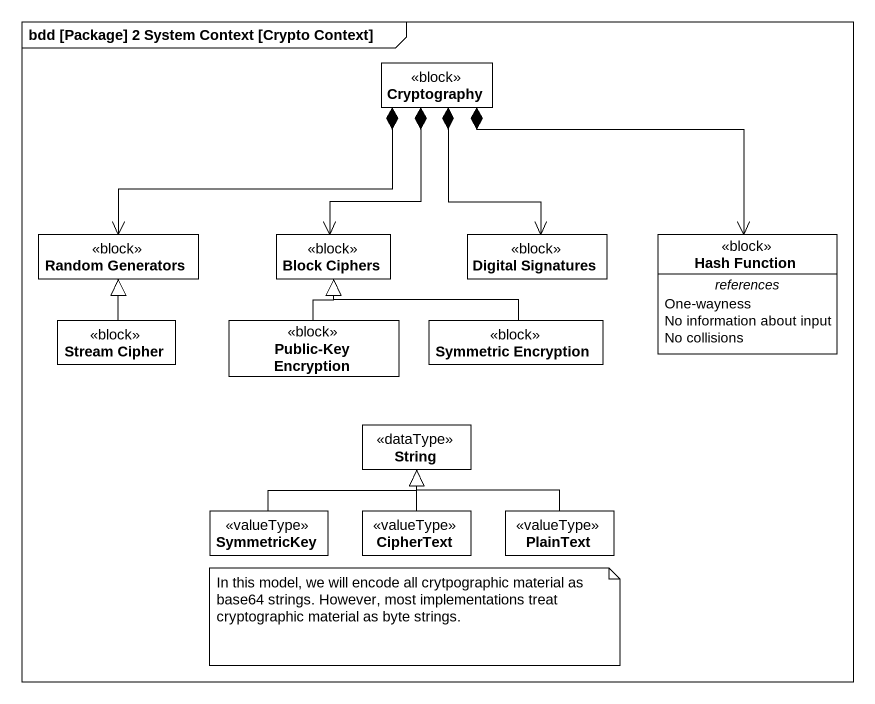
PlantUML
@startuml
mainframe bdd [Package] 2 System Context [Crypto Context]
hide circle
hide empty members
class Cryptography <<block>>
class "Random Generators" as Random_Generators <<block>>
class "Block Ciphers" as Block_Ciphers <<block>>
class "Digital Signatures" as Digital_Signatures <<block>>
class "Hash Function" as Hash_Function <<block>> {
  -- references --
  One-wayness
  No information about input
  No collisions
}
class "Stream Cipher" as Stream_Cipher <<block>>
class "Public-Key Encryption" as Public_Key_Encryption <<block>>
class "Symmetric Encryption" as Symmetric_Encryption <<block>>
class String <<dataType>>
class SymmetricKey <<valueType>>
class CipherText <<valueType>>
class PlainText <<valueType>>
Cryptography *-left-> Random_Generators
Cryptography *--> Block_Ciphers
Cryptography *--> Digital_Signatures
Cryptography *--> Hash_Function
Stream_Cipher -up-|> Random_Generators
Public_Key_Encryption -up-|> Block_Ciphers
Symmetric_Encryption -left-|> Block_Ciphers
SymmetricKey -right-|> String
CipherText -up-|> String
PlainText -up-|> String
note as N1
  In this model, we will encode all crytpographic material as base64 strings. However, most implementations treat cryptographic material as byte strings.
end note
@enduml
